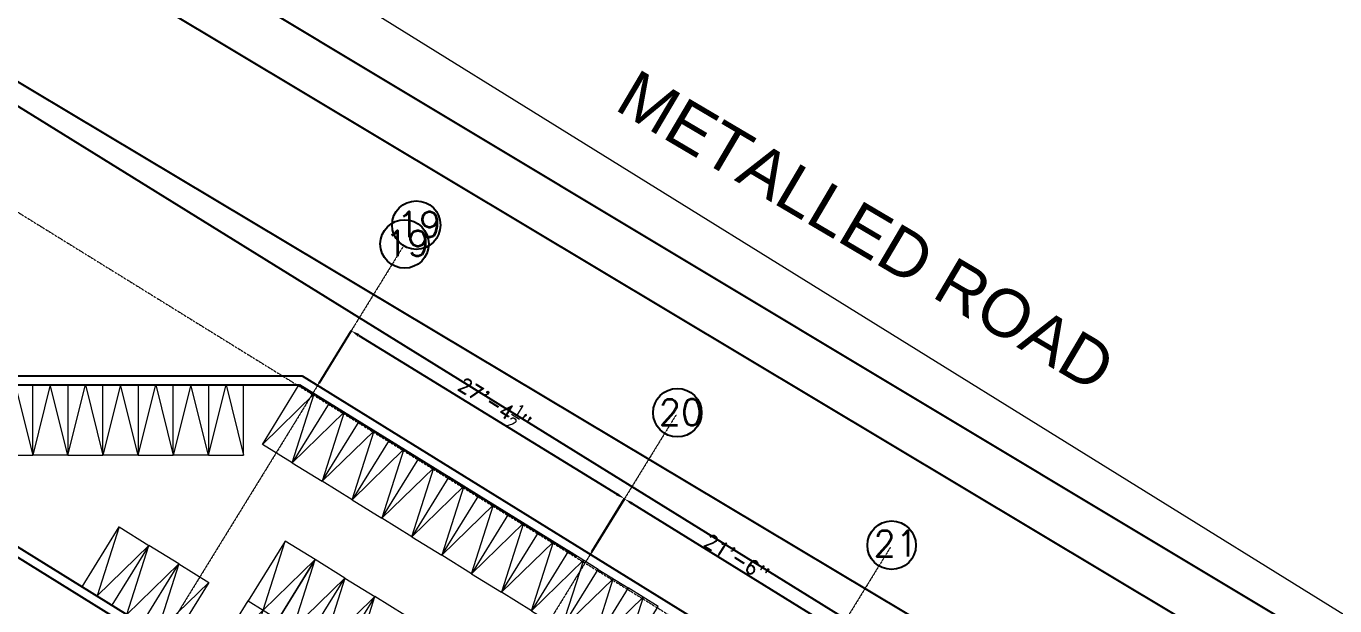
# Model space of a CAD drawing. Header units: inches. Extents: x -110725 to 51121, y 8404 to 44825.
# Drawn here: x 4460 to 5800, y 22078 to 22672 of the extents above; entities that cross this region are included whole.
import ezdxf

# ---------------------------------------------------------------- set-up
doc = ezdxf.new("R2010")
doc.units = ezdxf.units.IN
doc.header["$LTSCALE"] = 0.1
doc.header["$MEASUREMENT"] = 0
doc.linetypes.add('CENTER', pattern=[2, 1.25, -0.25, 0.25, -0.25])
doc.layers.get('0').update_dxf_attribs({"color": 1, "lineweight": 0})
doc.layers.get('Defpoints').update_dxf_attribs({"lineweight": 0})
for name, color, linetype in [('building', 6, 'Continuous'), ('GF', 1, 'Continuous'), ('GFT', 4, 'Continuous'), ('GFW', 5, 'Continuous'), ('road', 8, 'Continuous')]:
    doc.layers.add(name, color=color, linetype=linetype)
for name, color, linetype, lineweight in [('CAR', 4, 'Continuous', 0), ('dim', 252, 'Continuous', 0), ('GRID', 8, 'CENTER', 0), ('TEXT', 3, 'Continuous', 0)]:
    doc.layers.add(name, color=color, linetype=linetype, lineweight=lineweight)
doc.styles.add('EHSAN', font='arial.ttf', dxfattribs={"height": 54})
doc.styles.add('ROMAND', font='romand.shx')
doc.styles.get("Standard").update_dxf_attribs({"font": 'arial.ttf'})
doc.dimstyles.new('DIM', dxfattribs={"dimtxt": 15, "dimasz": 9, "dimexe": 0.25, "dimexo": 3, "dimgap": 0.125, "dimtad": 1, "dimdec": 3, "dimzin": 3, "dimdsep": 46, "dimlunit": 4, "dimtxsty": 'ROMAND', "dimcen": 0.125, "dimaunit": 1, "dimadec": 0, "dimazin": 0, "dimtfac": 0.75, "dimtdec": 3, "dimtix": 1, "dimtofl": 0, "dimtmove": 2, "dimatfit": 3, "dimfxl": 1, "dimtolj": 1, "dimtzin": 3, "dimarcsym": 1})
doc.dimstyles.new('DIM1', dxfattribs={"dimtxt": 54, "dimasz": 6, "dimexe": 6, "dimexo": 3, "dimgap": 1, "dimtad": 0, "dimzin": 0, "dimdsep": 46, "dimlunit": 4, "dimtxsty": 'EHSAN', "dimblk": 'ARCHTICK', "dimcen": 3, "dimdle": 6, "dimclrd": 4, "dimclre": 4, "dimclrt": 6, "dimadec": 0, "dimazin": 0, "dimtfac": 1, "dimtofl": 0, "dimtmove": 1, "dimatfit": 3, "dimldrblk": 'ARCHTICK', "dimfxl": 4, "dimtolj": 1, "dimtzin": 3, "dimlwd": -1, "dimlwe": -1, "dimarcsym": 0})

# ---------------------------------------------------------------- blocks, each defined once
blk = doc.blocks.new('_ArchTick')
at = {"color": 0, "linetype": 'ByBlock', "const_width": 0.15}
blk.add_lwpolyline([(-0.5, -0.5), (0.5, 0.5)], dxfattribs=at)
blk = doc.blocks.new('*D1985')
at = {"layer": 'Defpoints', "color": 0, "transparency": 16777216}
for p in [(4213.6, 23059.7), (4070.8, 22829.6), (7671.2, 20595.2, 1175.7)]:
    blk.add_point(p, dxfattribs=at)
at = {"layer": 'dim', "color": 4, "transparency": 16777216}
for p, q in [((4193.2, 23072.3), (5899.6, 22013.3)), ((4072.4, 22832.1), (4216.7, 23064.8)), ((7834.4, 20812.6), (6128, 21871.6)), ((7672.8, 20597.7), (7817.1, 20830.4))]:
    blk.add_line(p, q, dxfattribs=at)
at = {"layer": 'dim', "color": 4, "transparency": 16777216, "xscale": 24, "yscale": 24, "zscale": 24}
for p, rotation in [((4213.6, 23059.7), 148.1765203500402), ((7814, 20825.3), 328.1765203500402)]:
    blk.add_blockref('_ArchTick', p, dxfattribs=dict(at, rotation=rotation))
at = {"layer": 'dim', "color": 6, "transparency": 16777216, "insert": (6013.8, 21942.5), "char_height": 54, "attachment_point": 5, "rotation": 328.1765, "style": 'EHSAN'}
blk.add_mtext('\\A1;353\'-1{\\H1x;\\S1/2;}"', dxfattribs=at)
blk = doc.blocks.new('*D3157')
at = {"layer": 'Defpoints', "color": 0, "transparency": 16777216}
for p in [(4758.3, 22303.9), (5072.7, 22188), (5038.2, 22131.8)]:
    blk.add_point(p, dxfattribs=at)
at = {"layer": 'dim', "color": 0, "lineweight": -2, "transparency": 16777216}
for p, q in [((4759.9, 22306.5), (4793, 22360.2)), ((4800.5, 22355.3), (5065, 22192.7)), ((5039.7, 22134.4), (5072.8, 22188.2))]:
    blk.add_line(p, q, dxfattribs=at)
at = {"layer": 'dim', "color": 0, "transparency": 16777216}
for points in [[(4801.3, 22356.6), (4799.7, 22354), (4792.8, 22360)], [(5065.8, 22193.9), (5064.2, 22191.4), (5072.7, 22188)]]:
    blk.add_solid(points, dxfattribs=at)
at = {"layer": 'dim', "color": 0, "transparency": 16777216, "insert": (4939.7, 22285.3), "char_height": 15, "attachment_point": 5, "rotation": 328.4097, "style": 'ROMAND'}
blk.add_mtext('\\A1;27\'-4{\\H0.75x;\\S1/2;}"', dxfattribs=at)
blk = doc.blocks.new('*D3158')
at = {"layer": 'Defpoints', "color": 0, "transparency": 16777216}
for p in [(5037.7, 22131.1), (5292.2, 22052.1), (5257.1, 21995.4)]:
    blk.add_point(p, dxfattribs=at)
at = {"layer": 'dim', "color": 0, "lineweight": -2, "transparency": 16777216}
for p, q in [((5039.3, 22133.7), (5072.9, 22188.1)), ((5080.4, 22183.1), (5284.6, 22056.9)), ((5258.7, 21998), (5292.3, 22052.3))]:
    blk.add_line(p, q, dxfattribs=at)
at = {"layer": 'dim', "color": 0, "transparency": 16777216}
for points in [[(5081.2, 22184.4), (5079.7, 22181.8), (5072.8, 22187.8)], [(5285.3, 22058.1), (5283.8, 22055.6), (5292.2, 22052.1)]]:
    blk.add_solid(points, dxfattribs=at)
at = {"layer": 'dim', "color": 0, "transparency": 16777216, "insert": (5187.3, 22127.7), "char_height": 15, "attachment_point": 5, "rotation": 328.2649, "style": 'ROMAND'}
blk.add_mtext('\\A1;21\'-6"', dxfattribs=at)
blk = doc.blocks.new('A$C245768EA')
at = {"layer": 'CAR'}
for p, q in [((18, 72), (0, 0)), ((36, 0), (18, 72))]:
    blk.add_line(p, q, dxfattribs=at)
blk.add_lwpolyline([(0, 72), (36, 72), (36, 0), (0, 0)], close=True, dxfattribs=at)

msp = doc.modelspace()

# ---------------------------------------------------------------- linework, layer by layer
at = {"layer": 'building', "linetype": 'Continuous', "elevation": 1.07221}
msp.add_lwpolyline([(1524.90631, 24283.46768), (4069.27015, 22826.982), (7671.19468, 20595.17907), (7610.59252, 20283.36427), (1388.0528, 20285.00184)], dxfattribs=at)
at = {"layer": 'GF'}
for p, q in [((4425.83724, 22143.7676, 1.07221), (4586.40249, 22044.46472, 1.07221)), ((4430.55183, 22151.43396, 1.07221), (4591.11708, 22052.13109, 1.07221))]:
    msp.add_line(p, q, dxfattribs=at)
at = {"layer": 'GFT'}
for centre in [(4859.38738, 22468.24256, 22.91185), (4847.42065, 22448.8927, 22.91185), (5126.82203, 22276.12951, 22.91185), (5126.82203, 22276.12951, 22.91185), (5346.22624, 22140.38785, 22.91185), (5346.22624, 22140.38785, 22.91185)]:
    msp.add_circle(centre, 24.8276, dxfattribs=at)
at = {"layer": 'GFW', "color": 2}
for p, q in [((4430.55183, 22313.7792, 1.07221), (4742.46854, 22313.7792, 1.07221)), ((4430.55183, 22304.7792, 1.07221), (4739.91033, 22304.7792, 1.07221)), ((4739.91033, 22304.7792, 1.07221), (5024.0927, 22129.02433, 1.07221)), ((4742.46854, 22313.7792, 1.07221), (7027.98527, 20900.49864, 1.07221))]:
    msp.add_line(p, q, dxfattribs=at)
at = {"layer": 'GRID'}
for p, q in [((3840.67655, 22859.10676, 1.07221), (7411.40729, 20650.75952, 1.07221)), ((4846.33556, 22447.02797, 1.07221), (4528.10036, 21929.54854, 1.07221)), ((4834.36883, 22427.67811, 1.07221), (4516.13363, 21910.19868, 1.07221)), ((5125.72224, 22274.23903, 1.07221), (4706.909, 21593.21054, 1.07221)), ((5113.75552, 22254.88916, 1.07221), (4694.94228, 21573.86068, 1.07221)), ((5345.14922, 22138.53264, 1.07221), (4926.33599, 21457.50415, 1.07221)), ((5333.1825, 22119.18278, 1.07221), (4914.36926, 21438.15429, 1.07221))]:
    msp.add_line(p, q, dxfattribs=at)
at = {"layer": 'road', "linetype": 'Continuous'}
for points, elevation in [([(9047.2707, 20083.63124), (8821.63366, 20218.94372), (-2747.1018, 27162.757)], 4.40796), ([(-2778.14453, 27109.72141), (8993.77831, 20058.33929)], 1.42961), ([(-2210.4013, 26513.70008), (-2128.10231, 26528.62687), (-1973.06227, 26477.02846), (-1771.00569, 26336.76517), (7378.72232, 20864.22481), (7990.44622, 20463.11896)], 3.21662)]:
    msp.add_lwpolyline(points, dxfattribs=dict(at, elevation=elevation))

# ---------------------------------------------------------------- block references
at = {"layer": 'CAR', "xscale": -1}
for p in [(4466.55177, 22232.77912, 1.07221), (4538.55177, 22232.77912, 1.07221), (4610.55177, 22232.77912, 1.07221), (4682.55177, 22232.77912, 1.07221)]:
    msp.add_blockref('A$C245768EA', p, dxfattribs=at)
at = {"layer": 'CAR'}
for p in [(4466.5519, 22232.77912, 1.07221), (4538.5519, 22232.77912, 1.07221), (4610.5519, 22232.77912, 1.07221)]:
    msp.add_blockref('A$C245768EA', p, dxfattribs=at)
for p, rotation in [((4701.7685, 22243.71107, 1.07221), 328.2688583245642), ((4763.00633, 22205.84382, 1.07221), 328.2688583245642), ((4824.24416, 22167.97657, 1.07221), 328.2688583245642), ((4885.48198, 22130.10932, 1.07221), 328.2688583245642), ((4585.6136, 22140.192, 1.07221), 148.2649466748535), ((4946.71981, 22092.24207, 1.07221), 328.2688583245642), ((4646.84884, 22102.32057, 1.07221), 148.2649466748535), ((5007.95764, 22054.37482, 1.07221), 328.2688583245642), ((4816.9958, 22087.80533, 1.07221), 148.268858324552), ((4649.40458, 22022.13034, 1.07221), 328.2688583245642)]:
    msp.add_blockref('A$C245768EA', p, dxfattribs=dict(at, rotation=rotation))
at = {"layer": 'CAR', "xscale": -1}
for p, rotation in [((4763.00622, 22205.84389, 1.07221), 328.2688583245642), ((4824.24405, 22167.97664, 1.07221), 328.2688583245642), ((4885.48187, 22130.10939, 1.07221), 328.2688583245642), ((4946.7197, 22092.24214, 1.07221), 328.2688583245642), ((4725.13917, 22144.60614, 1.07221), 148.268858324552), ((4585.61371, 22140.19193, 1.07221), 148.2649466748535), ((5007.95753, 22054.37489, 1.07221), 328.2688583245642), ((4755.75808, 22125.67252, 1.07221), 148.268858324552), ((5069.19535, 22016.50764, 1.07221), 328.2688583245642), ((4816.99591, 22087.80527, 1.07221), 148.268858324552)]:
    msp.add_blockref('A$C245768EA', p, dxfattribs=dict(at, rotation=rotation))

# ---------------------------------------------------------------- texts
at = {"layer": 'GFT', "char_height": 26.4, "attachment_point": 1, "style": 'ROMAND'}
for s, insert in [('{\\Fsimplex|c0;19}', (4839.61589, 22482.14458, 22.91185)), ('{\\Fsimplex|c0;19}', (4827.64916, 22462.79472, 22.91185)), ('{\\Fsimplex|c0;20}', (5107.85438, 22289.80855, 22.91185)), ('{\\Fsimplex|c0;20}', (5107.85438, 22289.80855, 22.91185)), ('{\\Fsimplex|c0;21}', (5327.82839, 22155.39194, 22.91185)), ('{\\Fsimplex|c0;21}', (5327.82839, 22155.39194, 22.91185))]:
    msp.add_mtext_dynamic_manual_height_columns(s, width=49.9852977, gutter_width=101.66862, heights=[0], dxfattribs=dict(at, insert=insert))
at = {"layer": 'TEXT', "color": 7, "linetype": 'Continuous', "lineweight": 25}
msp.add_text('METALLED ROAD ', height=48.6116571, rotation=329.43719354, dxfattribs=at).set_placement((5061.00899, 22587.37353))

# ---------------------------------------------------------------- dimensions: what is measured, and where the dimension line sits
at = {"layer": 'dim'}
dim = msp.add_linear_dim(base=(4213.5516, 23059.65468, -1174.66297), p1=(7671.19468, 20595.17907, 1.07221), p2=(4070.76911, 22829.58067, -1174.66297), angle=148.17652035, dimstyle='DIM1', override={"dimtxt": 36, "dimasz": 24, "dimdle": 24}, dxfattribs=at)
dim.commit()
dim.dimension.update_dxf_attribs({"geometry": '*D1985', "text_midpoint": (6013.76438, 21942.45388, -1174.66297), "dimtype": 161})
for p1, p2, distance, picture, middle in [((4758.32978, 22303.92255, 1.07221), (5038.15109, 22131.84036, 1.07221), 65.87603, '*D3157', (4939.69, 22285.28222, 1.07221)), ((5037.71646, 22131.1336, 1.07221), (5257.14344, 21995.42721, 1.07221), 66.67522, '*D3158', (5187.26269, 22127.68695, 1.07221))]:
    dim = msp.add_aligned_dim(p1=p1, p2=p2, distance=distance, dimstyle='DIM', dxfattribs=at)
    dim.commit()
    dim.dimension.update_dxf_attribs({"geometry": picture, "text_midpoint": middle})

doc.saveas('drawing.dxf')
